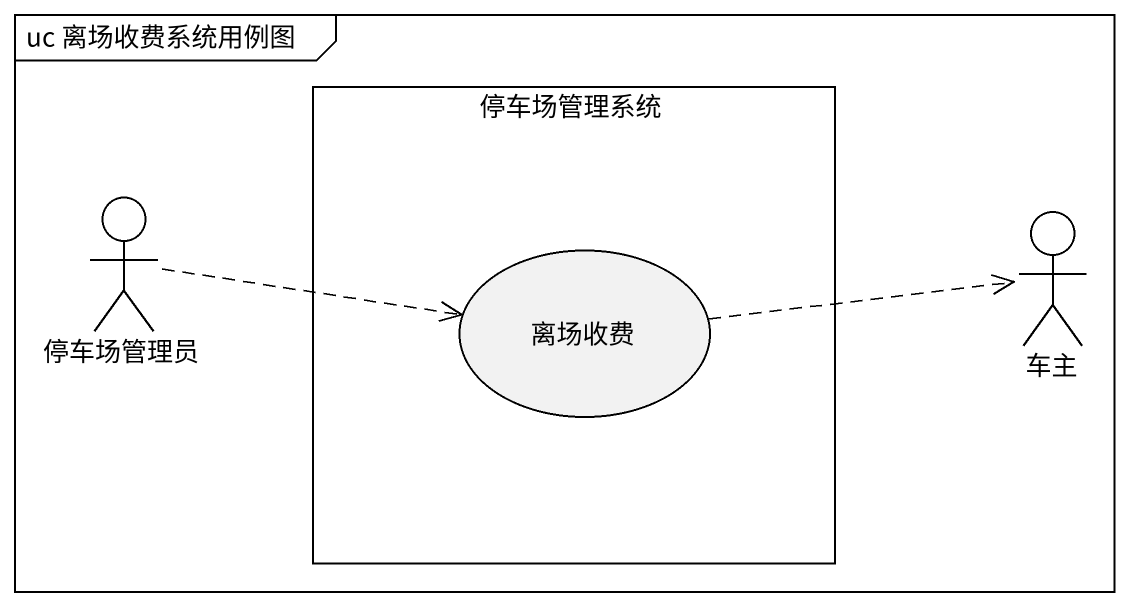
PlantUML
@startuml
mainframe uc 离场收费系统用例图
rectangle 停车场管理系统 {
  usecase 离场收费
}
actor 停车场管理员
actor 车主
停车场管理员 .right.> 离场收费
离场收费 .right.> 车主
@enduml
